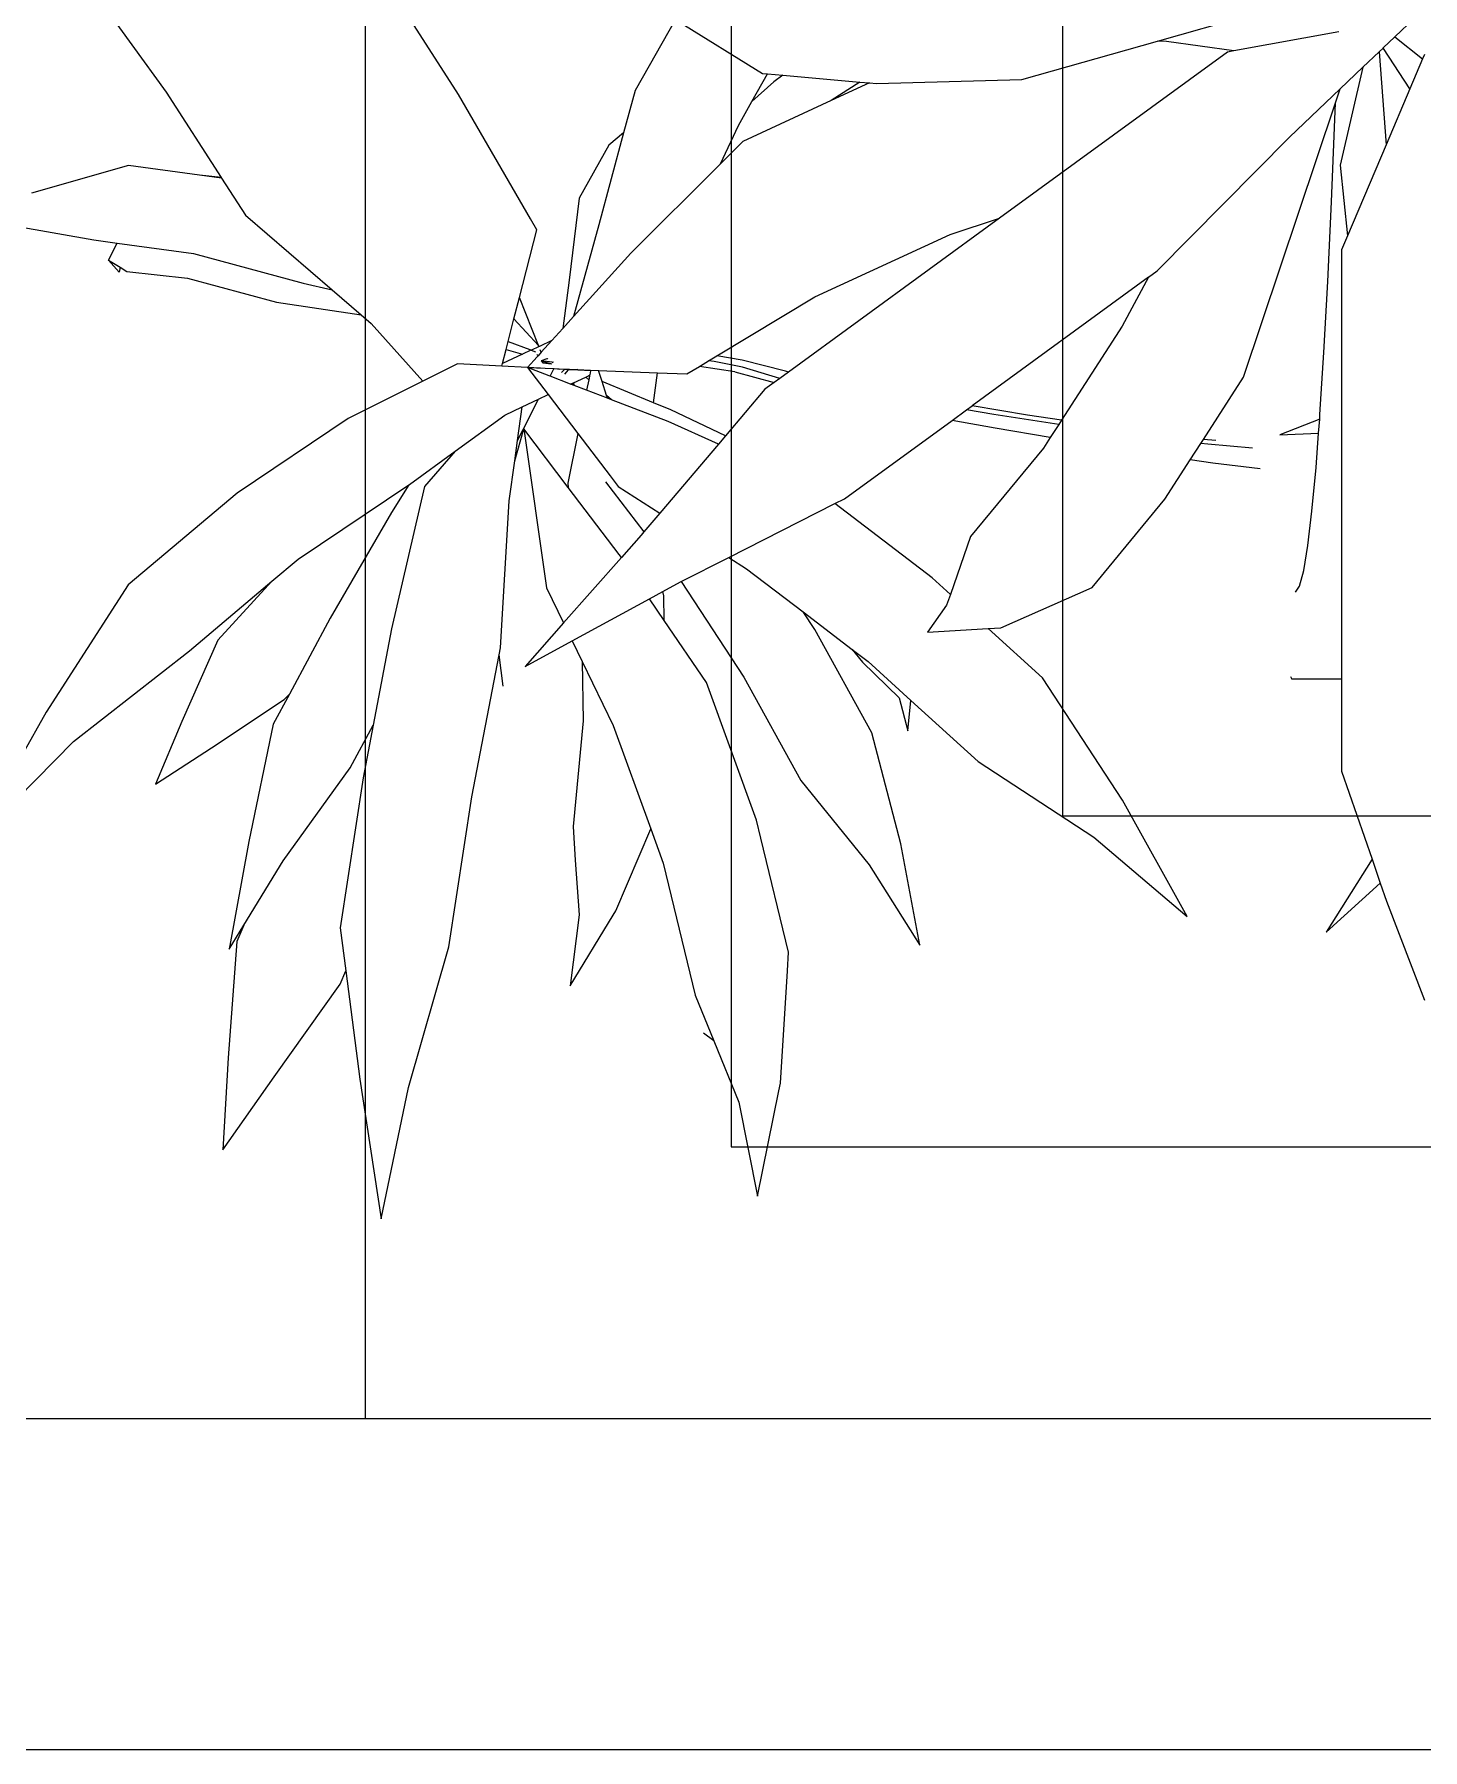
# Model space of a CAD drawing. Header units: metres. Extents: x -22 to 564, y 0 to 143.
# Drawn here: x 130.7161 to 130.9258, y 33.5751 to 33.8341 of the extents above; entities that cross this region are included whole.
import ezdxf
from ezdxf.enums import TextEntityAlignment as Align

# ---------------------------------------------------------------- set-up
doc = ezdxf.new("R2010")
doc.units = ezdxf.units.M
doc.layers.add('XREF 1N NEURO-ONCOLOGIA$0$HERRERIAS', color=1, linetype='Continuous', lineweight=18)
doc.layers.add('XREF 1N NEURO-ONCOLOGIA$0$MUROS DE TABLAROCA', color=150, linetype='Continuous', lineweight=13)
for name, color, linetype in [('XREF 1N NEURO-ONCOLOGIA$0$Mobiliario Fijo', 40, 'Continuous'), ('XREF 1N NEURO-ONCOLOGIA$0$MUROS BAJOS', 2, 'Continuous'), ('XREF 1N NEURO-ONCOLOGIA$0$TEX-MOB', 4, 'Continuous')]:
    doc.layers.add(name, color=color, linetype=linetype)
doc.styles.add('XREF 1N NEURO-ONCOLOGIA$0$HANDLET', font='romans.shx')

# ---------------------------------------------------------------- blocks, each defined once
blk = doc.blocks.new('XREF 1N NEURO-ONCOLOGIA$0$PLANTA CIRCULAR-02')
at = {"color": 72}
for p, q in [((-0.25179, 0.17367), (-0.24577, 0.21329)), ((-0.24577, 0.21329), (-0.23803, 0.17604)), ((-0.14427, 0.18025), (-0.13896, 0.20693)), ((-0.13896, 0.20693), (-0.1329, 0.177)), ((-0.29066, 0.19375), (-0.27613, 0.17302)), ((-0.28917, 0.16762), (-0.29066, 0.19375)), ((-0.15135, 0.16285), (-0.14427, 0.18025)), ((-0.23803, 0.17604), (-0.22651, 0.13608)), ((-0.1329, 0.177), (-0.13246, 0.17483)), ((-0.27613, 0.17302), (-0.25742, 0.14676)), ((-0.25581, 0.14293), (-0.25179, 0.17367)), ((-0.13246, 0.17483), (-0.13045, 0.14293)), ((-0.2867, 0.13462), (-0.28917, 0.16762)), ((-0.15664, 0.14984), (-0.15135, 0.16285)), ((0.03957, 0.12318), (0.0503, 0.15126)), ((-0.25742, 0.14676), (-0.25581, 0.14293)), ((-0.19213, 0.14717), (-0.17993, 0.12715)), ((-0.1896, 0.12706), (-0.19213, 0.14717)), ((-0.16571, 0.11237), (-0.15664, 0.14984)), ((-0.25741, 0.13075), (-0.25581, 0.14293)), ((-0.13045, 0.14293), (-0.13011, 0.13767)), ((-0.28891, 0.13674), (-0.28476, 0.12997)), ((-0.2833, 0.10621), (-0.28891, 0.13674)), ((-0.13011, 0.13767), (-0.13796, 0.10525)), ((-0.28476, 0.12997), (-0.2867, 0.13462)), ((-0.22651, 0.13608), (-0.22001, 0.09352)), ((-0.10724, 0.11289), (-0.09284, 0.13569)), ((-0.09284, 0.13569), (-0.09825, 0.1069)), ((0.02246, 0.13195), (0.03779, 0.11805)), ((0.03545, 0.11127), (0.02246, 0.13195)), ((-0.28476, 0.12997), (-0.27358, 0.11173)), ((-0.25091, 0.08819), (-0.25741, 0.13075)), ((-0.19066, 0.11152), (-0.1896, 0.12706)), ((-0.17993, 0.12715), (-0.17917, 0.1259)), ((-0.04346, 0.10501), (-0.01706, 0.12754)), ((-0.01706, 0.12754), (-0.03535, 0.09444)), ((-0.17917, 0.1259), (-0.16926, 0.10263)), ((0.03779, 0.11805), (0.03957, 0.12318)), ((0.03545, 0.11127), (0.03779, 0.11805)), ((-0.16926, 0.10263), (-0.16571, 0.11237)), ((-0.12667, 0.08886), (-0.10724, 0.11289)), ((-0.36204, 0.10721), (-0.3331, 0.0778)), ((-0.34083, 0.06946), (-0.36204, 0.10721)), ((-0.27358, 0.11173), (-0.25453, 0.08532)), ((-0.1913, 0.102), (-0.19066, 0.11152)), ((0.02681, 0.08627), (0.03545, 0.11127)), ((-0.27637, 0.07292), (-0.2833, 0.10621)), ((-0.17994, 0.07331), (-0.16926, 0.10263)), ((-0.13796, 0.10525), (-0.13919, 0.10019)), ((-0.09825, 0.1069), (-0.10649, 0.07541)), ((-0.07631, 0.08354), (-0.04346, 0.10501)), ((-0.18846, 0.07199), (-0.1913, 0.102)), ((-0.13919, 0.10019), (-0.15342, 0.06113)), ((-0.22001, 0.09352), (-0.2123, 0.05321)), ((-0.03535, 0.09444), (-0.05811, 0.0598)), ((-0.30982, 0.08997), (-0.2939, 0.07964)), ((-0.30231, 0.07211), (-0.30982, 0.08997)), ((-0.24803, 0.07317), (-0.25091, 0.08819)), ((-0.14287, 0.05953), (-0.12667, 0.08886)), ((-0.25453, 0.08532), (-0.24803, 0.07317)), ((-0.0954, 0.06619), (-0.07631, 0.08354)), ((0.02681, 0.0601), (0.02681, 0.08627)), ((-0.2939, 0.07964), (-0.27325, 0.06594)), ((-0.3331, 0.0778), (-0.30019, 0.05211)), ((-0.24281, 0.04587), (-0.24803, 0.07317)), ((-0.18871, 0.05511), (-0.17994, 0.07331)), ((-0.10649, 0.07541), (-0.12269, 0.04608)), ((-0.09875, 0.06542), (-0.09628, 0.07483)), ((-0.09628, 0.07483), (-0.0954, 0.06619)), ((-0.31755, 0.03338), (-0.34083, 0.06946)), ((-0.29213, 0.04903), (-0.30231, 0.07211)), ((-0.2718, 0.06437), (-0.27637, 0.07292)), ((-0.18871, 0.05511), (-0.18846, 0.07199)), ((-0.27325, 0.06594), (-0.2718, 0.06437)), ((-0.26025, 0.04278), (-0.2718, 0.06437)), ((-0.10918, 0.05534), (-0.09875, 0.06542)), ((-0.10756, 0.05513), (-0.0954, 0.06619)), ((-0.21113, 0.0621), (-0.2123, 0.05321)), ((-0.15342, 0.06113), (-0.16543, 0.04347)), ((-0.16063, 0.03244), (-0.14287, 0.05953)), ((-0.05811, 0.0598), (-0.07353, 0.04579)), ((0.0123, 0.05942), (0.01266, 0.0601)), ((0.02681, 0.0601), (0.01266, 0.0601)), ((0.02681, -0.06178), (0.02681, 0.0601)), ((-0.20489, 0.05654), (-0.19153, 0.04925)), ((-0.19398, 0.04418), (-0.20489, 0.05654)), ((-0.19153, 0.04925), (-0.18871, 0.05511)), ((-0.11204, 0.05171), (-0.10918, 0.05534)), ((-0.11204, 0.05171), (-0.10756, 0.05513)), ((-0.30019, 0.05211), (-0.27675, 0.03236)), ((-0.27675, 0.03236), (-0.29213, 0.04903)), ((-0.2123, 0.05321), (-0.21191, 0.0512)), ((-0.21191, 0.0512), (-0.2094, 0.00956)), ((-0.19153, 0.04925), (-0.16962, 0.0373)), ((-0.12598, 0.04106), (-0.11204, 0.05171)), ((-0.23342, 0.00542), (-0.24281, 0.04587)), ((-0.19879, 0.03419), (-0.19398, 0.04418)), ((-0.17757, 0.0256), (-0.19398, 0.04418)), ((-0.12269, 0.04608), (-0.12598, 0.04106)), ((-0.0907, 0.04679), (-0.07353, 0.04579)), ((-0.08527, 0.03914), (-0.0907, 0.04679)), ((-0.07353, 0.04579), (-0.06991, 0.04557)), ((-0.06991, 0.04557), (-0.044, 0.03413)), ((-0.24284, 0.01284), (-0.26025, 0.04278)), ((-0.16543, 0.04347), (-0.16962, 0.0373)), ((-0.16543, 0.04347), (-0.16553, 0.03647)), ((-0.14206, 0.02878), (-0.12598, 0.04106)), ((-0.08421, 0.03608), (-0.08527, 0.03914)), ((-0.20529, -0.01091), (-0.19879, 0.03419)), ((-0.16962, 0.0373), (-0.16586, 0.03524)), ((-0.16553, 0.03647), (-0.16586, 0.03524)), ((-0.16586, 0.03524), (-0.16188, 0.03307)), ((-0.08421, 0.03608), (-0.08937, 0.03139)), ((-0.0785, 0.01968), (-0.08421, 0.03608)), ((-0.044, 0.03413), (-0.02333, 0.009)), ((0.01372, 0.03542), (0.01491, 0.03372)), ((-0.28665, 0.00735), (-0.31755, 0.03338)), ((-0.27675, 0.03236), (-0.26929, 0.02608)), ((-0.16188, 0.03307), (-0.16063, 0.03244)), ((-0.16063, 0.03244), (-0.14708, 0.02557)), ((-0.08937, 0.03139), (-0.11697, 0.0103)), ((0.01491, 0.03372), (0.01609, 0.02933)), ((0.01609, 0.02933), (0.01725, 0.02224)), ((-0.26929, 0.02608), (-0.23787, 0.00496)), ((-0.17817, 0.02473), (-0.19264, 0.00572)), ((-0.17757, 0.0256), (-0.17817, 0.02473)), ((-0.17197, 0.01925), (-0.17757, 0.0256)), ((-0.14708, 0.02557), (-0.14206, 0.02878)), ((-0.14708, 0.02557), (-0.11697, 0.0103)), ((-0.05782, -0.00545), (-0.0785, 0.01968)), ((0.01725, 0.02224), (0.01841, 0.01248)), ((-0.18209, 0.00414), (-0.17121, 0.01835)), ((-0.17121, 0.01835), (-0.17197, 0.01925)), ((-0.16669, 0.01302), (-0.17121, 0.01835)), ((-0.23787, 0.00496), (-0.24284, 0.01284)), ((-0.17845, 0.00549), (-0.16669, 0.01302)), ((-0.15004, -0.00661), (-0.16669, 0.01302)), ((-0.11697, 0.0103), (-0.11422, 0.00891)), ((0.01841, 0.01248), (0.01956, 0.00008)), ((-0.2551, -0.01386), (-0.28665, 0.00735)), ((-0.23787, 0.00496), (-0.23774, 0.00487)), ((-0.23774, 0.00487), (-0.2248, -0.00454)), ((-0.2248, -0.00454), (-0.23342, 0.00542)), ((-0.2094, 0.00956), (-0.20784, -0.0018)), ((-0.19264, 0.00572), (-0.20529, -0.01091)), ((-0.19277, 0.00452), (-0.19264, 0.00572)), ((-0.18076, 0.00246), (-0.17845, 0.00549)), ((-0.11422, 0.00891), (-0.08375, -0.01331)), ((-0.02333, 0.009), (-0.01613, -0.00216)), ((-0.18994, -0.00958), (-0.19277, 0.00452)), ((-0.18994, -0.00958), (-0.18076, 0.00246)), ((0.00367, 0.00046), (-0.0097, -0.00122)), ((0.01956, 0.00008), (0.02028, -0.00965)), ((-0.2248, -0.00454), (-0.21062, -0.01484)), ((-0.20784, -0.0018), (-0.20704, -0.00765)), ((-0.20784, -0.0018), (-0.20529, -0.01091)), ((-0.0097, -0.00122), (-0.01613, -0.00216)), ((-0.01613, -0.00216), (-0.01314, -0.00679)), ((-0.20704, -0.00765), (-0.20547, -0.01074)), ((-0.20704, -0.00765), (-0.20574, -0.01714)), ((-0.19835, -0.02063), (-0.18994, -0.00958)), ((-0.15004, -0.00661), (-0.16431, -0.01296)), ((-0.14803, -0.00898), (-0.16359, -0.01629)), ((-0.14803, -0.00898), (-0.15004, -0.00661)), ((-0.13686, -0.02214), (-0.14803, -0.00898)), ((-0.05588, -0.00846), (-0.07146, -0.01111)), ((-0.05588, -0.00846), (-0.05782, -0.00545)), ((-0.05348, -0.01218), (-0.05588, -0.00846)), ((-0.01112, -0.00654), (-0.01314, -0.00679)), ((-0.01314, -0.00679), (-0.0124, -0.00794)), ((-0.00892, -0.00757), (-0.0124, -0.00794)), ((-0.0124, -0.00794), (-0.001, -0.02562)), ((0.0015, -0.00545), (-0.01112, -0.00654)), ((0.00928, -0.00925), (0.02028, -0.00965)), ((0.02059, -0.01371), (0.00928, -0.00925)), ((0.02028, -0.00965), (0.02059, -0.01371)), ((-0.23391, -0.02449), (-0.2551, -0.01386)), ((-0.20547, -0.01074), (-0.20109, -0.01933)), ((-0.20529, -0.01091), (-0.20547, -0.01074)), ((-0.16431, -0.01296), (-0.18043, -0.01916)), ((-0.07146, -0.01111), (-0.08375, -0.01331)), ((-0.08375, -0.01331), (-0.07962, -0.01632)), ((-0.05348, -0.01218), (-0.0719, -0.01503)), ((-0.05272, -0.01336), (-0.06234, -0.01483)), ((-0.05272, -0.01336), (-0.05348, -0.01218)), ((-0.0355, -0.04007), (-0.05272, -0.01336)), ((0.02059, -0.01371), (0.02068, -0.01495)), ((-0.21062, -0.01484), (-0.20574, -0.01714)), ((-0.20574, -0.01714), (-0.20109, -0.01933)), ((-0.20109, -0.01933), (-0.19835, -0.02063)), ((-0.16849, -0.01832), (-0.18306, -0.02438)), ((-0.18043, -0.01916), (-0.18179, -0.02038)), ((-0.18043, -0.01916), (-0.18155, -0.0196)), ((-0.16359, -0.01629), (-0.16849, -0.01832)), ((-0.16849, -0.01832), (-0.16737, -0.02682)), ((-0.0719, -0.01503), (-0.07962, -0.01632)), ((-0.07962, -0.01632), (-0.07807, -0.01746)), ((-0.06234, -0.01483), (-0.07807, -0.01746)), ((-0.02798, -0.05398), (-0.07807, -0.01746)), ((0.02068, -0.01495), (0.02179, -0.03257)), ((-0.20421, -0.02832), (-0.19835, -0.02063)), ((-0.19199, -0.02362), (-0.19778, -0.02585)), ((-0.19098, -0.02323), (-0.19199, -0.02362)), ((-0.19199, -0.02362), (-0.1915, -0.02385)), ((-0.1915, -0.02385), (-0.19098, -0.02323)), ((-0.1915, -0.02385), (-0.19118, -0.024)), ((-0.19118, -0.024), (-0.19094, -0.02321)), ((-0.19118, -0.024), (-0.18771, -0.02563)), ((-0.19094, -0.02321), (-0.19098, -0.02323)), ((-0.18746, -0.02187), (-0.19094, -0.02321)), ((-0.18155, -0.0196), (-0.18746, -0.02187)), ((-0.18686, -0.02487), (-0.18746, -0.02187)), ((-0.18179, -0.02038), (-0.18306, -0.02438)), ((-0.18155, -0.0196), (-0.18179, -0.02038)), ((-0.14535, -0.02713), (-0.13424, -0.02406)), ((-0.13424, -0.02406), (-0.13686, -0.02214)), ((-0.1326, -0.02525), (-0.13424, -0.02406)), ((-0.24857, -0.0408), (-0.23391, -0.02449)), ((-0.22412, -0.0294), (-0.23391, -0.02449)), ((-0.21153, -0.02872), (-0.22412, -0.0294)), ((-0.20421, -0.02832), (-0.21153, -0.02872)), ((-0.21153, -0.02872), (-0.21134, -0.02946)), ((-0.19807, -0.02596), (-0.20421, -0.02832)), ((-0.20421, -0.02832), (-0.19667, -0.02802)), ((-0.20056, -0.02812), (-0.20421, -0.02832)), ((-0.20146, -0.03137), (-0.20421, -0.02832)), ((-0.19778, -0.02585), (-0.19807, -0.02596)), ((-0.19778, -0.02585), (-0.19672, -0.02792)), ((-0.1957, -0.02786), (-0.19672, -0.02792)), ((-0.19672, -0.02792), (-0.19667, -0.02802)), ((-0.19667, -0.02802), (-0.19568, -0.02798)), ((-0.19524, -0.02784), (-0.1957, -0.02786)), ((-0.19568, -0.02798), (-0.1957, -0.02786)), ((-0.19568, -0.02798), (-0.19521, -0.02796)), ((-0.19524, -0.02784), (-0.1953, -0.02763)), ((-0.19521, -0.02796), (-0.19524, -0.02784)), ((-0.19521, -0.02796), (-0.19359, -0.02789)), ((-0.19453, -0.02692), (-0.19417, -0.02729)), ((-0.19417, -0.02729), (-0.19359, -0.02789)), ((-0.19367, -0.02642), (-0.19261, -0.02769)), ((-0.19359, -0.02789), (-0.19248, -0.02785)), ((-0.19229, -0.02768), (-0.19261, -0.02769)), ((-0.19261, -0.02769), (-0.19248, -0.02785)), ((-0.19248, -0.02785), (-0.19234, -0.02784)), ((-0.19234, -0.02784), (-0.19229, -0.02768)), ((-0.19234, -0.02784), (-0.1901, -0.02775)), ((-0.18987, -0.02754), (-0.19229, -0.02768)), ((-0.18987, -0.02754), (-0.1901, -0.02775)), ((-0.1901, -0.02775), (-0.18631, -0.02759)), ((-0.18636, -0.02735), (-0.18987, -0.02754)), ((-0.18686, -0.02487), (-0.18771, -0.02563)), ((-0.18771, -0.02563), (-0.18694, -0.026)), ((-0.18666, -0.02588), (-0.18694, -0.026)), ((-0.18694, -0.026), (-0.1866, -0.02616)), ((-0.18666, -0.02588), (-0.18686, -0.02487)), ((-0.1866, -0.02616), (-0.18666, -0.02588)), ((-0.1866, -0.02616), (-0.18649, -0.02621)), ((-0.18636, -0.02735), (-0.18658, -0.02625)), ((-0.18631, -0.02759), (-0.18636, -0.02735)), ((-0.18631, -0.02759), (-0.18404, -0.0275)), ((-0.18306, -0.02438), (-0.18404, -0.0275)), ((-0.18404, -0.0275), (-0.16737, -0.02682)), ((-0.16737, -0.02682), (-0.159, -0.02649)), ((-0.159, -0.02649), (-0.15541, -0.02865)), ((-0.14535, -0.02713), (-0.15541, -0.02865)), ((-0.15541, -0.02865), (-0.15511, -0.02883)), ((-0.15511, -0.02883), (-0.15285, -0.0302)), ((-0.14317, -0.02844), (-0.15124, -0.03001)), ((-0.13099, -0.02731), (-0.14327, -0.03042)), ((-0.1326, -0.02525), (-0.14317, -0.02844)), ((-0.13017, -0.02702), (-0.1326, -0.02525)), ((-0.13017, -0.02702), (-0.13099, -0.02731)), ((-0.07029, -0.07069), (-0.13017, -0.02702)), ((-0.001, -0.02562), (0.02509, -0.1035)), ((-0.21134, -0.02946), (-0.21032, -0.03341)), ((-0.20562, -0.03212), (-0.21134, -0.02946)), ((-0.21032, -0.03341), (-0.20562, -0.03212)), ((-0.21032, -0.03341), (-0.20973, -0.03571)), ((-0.20973, -0.03571), (-0.20359, -0.03344)), ((-0.20327, -0.03321), (-0.20562, -0.03212)), ((-0.20359, -0.03344), (-0.20327, -0.03321)), ((-0.20359, -0.03344), (-0.20314, -0.03327)), ((-0.20314, -0.03327), (-0.20327, -0.03321)), ((-0.20314, -0.03327), (-0.20193, -0.03282)), ((-0.20108, -0.03423), (-0.20309, -0.0333)), ((-0.20158, -0.03198), (-0.20128, -0.03177)), ((-0.20117, -0.03169), (-0.20146, -0.03137)), ((-0.20128, -0.03177), (-0.20117, -0.03169)), ((-0.20031, -0.03265), (-0.20117, -0.03169)), ((-0.20031, -0.03265), (-0.2006, -0.03338)), ((-0.20033, -0.03025), (-0.19737, -0.0294)), ((-0.20033, -0.03025), (-0.19981, -0.0296)), ((-0.1972, -0.02984), (-0.20033, -0.03025)), ((-0.19875, -0.03079), (-0.20033, -0.03025)), ((-0.19728, -0.03599), (-0.20031, -0.03265)), ((-0.19748, -0.0293), (-0.19981, -0.0296)), ((-0.19858, -0.03084), (-0.19875, -0.03079)), ((-0.19868, -0.03086), (-0.19875, -0.03079)), ((-0.19841, -0.0309), (-0.19858, -0.03084)), ((-0.1972, -0.02984), (-0.19706, -0.02967)), ((-0.1972, -0.02984), (-0.19684, -0.0299)), ((-0.15124, -0.03001), (-0.15285, -0.0302)), ((-0.15285, -0.0302), (-0.15051, -0.03161)), ((-0.14327, -0.03042), (-0.15051, -0.03161)), ((-0.15051, -0.03161), (-0.12272, -0.04835)), ((0.02179, -0.03257), (0.02287, -0.05273)), ((-0.20973, -0.03571), (-0.20807, -0.04213)), ((-0.20106, -0.03455), (-0.20807, -0.04213)), ((-0.20106, -0.03455), (-0.20651, -0.04819)), ((-0.20096, -0.03429), (-0.20108, -0.03423)), ((-0.20096, -0.03429), (-0.20106, -0.03455)), ((-0.20086, -0.03433), (-0.20106, -0.03455)), ((-0.20086, -0.03433), (-0.20096, -0.03429)), ((-0.19728, -0.03599), (-0.20086, -0.03433)), ((-0.1942, -0.03941), (-0.19728, -0.03599)), ((-0.27549, -0.04685), (-0.25141, -0.04325)), ((-0.2597, -0.05039), (-0.25141, -0.04325)), ((-0.25141, -0.04325), (-0.24857, -0.0408)), ((-0.20807, -0.04213), (-0.20651, -0.04819)), ((-0.19116, -0.04278), (-0.1942, -0.03941)), ((-0.19243, -0.05312), (-0.1942, -0.03941)), ((-0.17487, -0.06082), (-0.19116, -0.04278)), ((-0.18402, -0.06887), (-0.19116, -0.04278)), ((-0.02798, -0.05398), (-0.0355, -0.04007)), ((-0.30075, -0.05371), (-0.27549, -0.04685)), ((-0.20651, -0.04819), (-0.20155, -0.06743)), ((-0.12272, -0.04835), (-0.08429, -0.06607)), ((-0.29902, -0.06068), (-0.26791, -0.05225)), ((-0.28429, -0.07158), (-0.2597, -0.05039)), ((-0.26791, -0.05225), (-0.2597, -0.05039)), ((-0.18957, -0.07639), (-0.19243, -0.05312)), ((0.02287, -0.05273), (0.02393, -0.0754)), ((-0.32008, -0.05541), (-0.32314, -0.05877)), ((-0.32314, -0.05877), (-0.31981, -0.05678)), ((-0.31981, -0.05678), (-0.32008, -0.05541)), ((-0.31981, -0.05678), (-0.31789, -0.05563)), ((-0.31789, -0.05563), (-0.30075, -0.05371)), ((-0.02798, -0.05398), (-0.02554, -0.05576)), ((-0.02554, -0.05576), (0.01204, -0.09375)), ((-0.32314, -0.05877), (-0.32072, -0.06364)), ((-0.32072, -0.06364), (-0.29902, -0.06068)), ((-0.14949, -0.08617), (-0.17487, -0.06082)), ((0.02847, -0.06569), (0.02681, -0.06178)), ((-0.34938, -0.06841), (-0.32727, -0.06454)), ((-0.32727, -0.06454), (-0.32072, -0.06364)), ((-0.20155, -0.06743), (-0.20333, -0.0705)), ((-0.08429, -0.06607), (-0.07029, -0.07069)), ((0.02637, -0.08581), (0.02847, -0.06569)), ((0.03942, -0.09152), (0.02847, -0.06569)), ((-0.29106, -0.0821), (-0.28429, -0.07158)), ((-0.20333, -0.0705), (-0.2238, -0.10583)), ((-0.17696, -0.09495), (-0.18402, -0.06887)), ((-0.00556, -0.11789), (-0.07029, -0.07069)), ((-0.31742, -0.08571), (-0.34499, -0.07784)), ((-0.18119, -0.0914), (-0.18957, -0.07639)), ((0.02393, -0.0754), (0.02509, -0.1035)), ((-0.30676, -0.1065), (-0.29117, -0.08227)), ((-0.29106, -0.0821), (-0.29733, -0.08296)), ((-0.29117, -0.08227), (-0.29733, -0.08296)), ((-0.29117, -0.08227), (-0.29106, -0.0821)), ((-0.29733, -0.08296), (-0.31742, -0.08571)), ((-0.14313, -0.09252), (-0.14949, -0.08617)), ((-0.14949, -0.08617), (-0.14439, -0.09704)), ((0.03284, -0.11355), (0.02637, -0.08581)), ((-0.17696, -0.09495), (-0.18119, -0.0914)), ((-0.118, -0.1041), (-0.14313, -0.09252)), ((0.03749, -0.11798), (0.03942, -0.09152)), ((0.04616, -0.10741), (0.03942, -0.09152)), ((-0.17371, -0.10696), (-0.17696, -0.09495)), ((-0.14439, -0.09704), (-0.14055, -0.1038)), ((0.01204, -0.09375), (0.0264, -0.10742)), ((-0.32857, -0.13659), (-0.30676, -0.1065)), ((-0.2238, -0.10583), (-0.24626, -0.14075)), ((-0.16213, -0.12734), (-0.17371, -0.10696)), ((-0.14055, -0.1038), (-0.13608, -0.11167)), ((-0.13436, -0.10939), (-0.14055, -0.1038)), ((-0.10717, -0.1091), (-0.118, -0.1041)), ((-0.10988, -0.10934), (-0.118, -0.1041)), ((0.02509, -0.1035), (0.0264, -0.10742)), ((-0.16165, -0.12672), (-0.13758, -0.1118)), ((-0.13758, -0.1118), (-0.13608, -0.11167)), ((-0.13608, -0.11167), (-0.13176, -0.11129)), ((-0.13176, -0.11129), (-0.13436, -0.10939)), ((-0.13176, -0.11129), (-0.10988, -0.10934)), ((-0.10988, -0.10934), (-0.10717, -0.1091)), ((-0.10717, -0.1091), (-0.10516, -0.10892)), ((-0.10516, -0.10892), (-0.06398, -0.11004)), ((-0.06398, -0.11004), (-0.02541, -0.12098)), ((0.0264, -0.10742), (0.03284, -0.11355)), ((0.04616, -0.10741), (0.03868, -0.11886)), ((0.0498, -0.11599), (0.04616, -0.10741)), ((0.03284, -0.11355), (0.03749, -0.11798)), ((0.04194, -0.1222), (0.0498, -0.11599)), ((0.0503, -0.11718), (0.0498, -0.11599)), ((-0.02286, -0.12084), (-0.02541, -0.12098)), ((-0.02541, -0.12098), (0.00054, -0.12836)), ((-0.00376, -0.11822), (-0.02286, -0.12084)), ((-0.00376, -0.11822), (-0.00556, -0.11789)), ((0.026, -0.12362), (-0.00376, -0.11822)), ((0.03749, -0.11798), (0.03858, -0.11901)), ((0.03868, -0.11886), (0.03858, -0.11901)), ((0.03858, -0.11901), (0.03862, -0.11905)), ((0.03868, -0.11886), (0.03862, -0.11905)), ((0.03862, -0.11905), (0.04194, -0.1222)), ((0.04194, -0.1222), (0.04753, -0.12753))]:
    blk.add_line(p, q, dxfattribs=at)
at = {"color": 54}
blk.add_line((-0.15135, 0.16285), (-0.15424, 0.16063), dxfattribs=at)
blk = doc.blocks.new('XREF 1N NEURO-ONCOLOGIA')
at = {"layer": 'XREF 1N NEURO-ONCOLOGIA$0$HERRERIAS'}
blk.add_line((0.12393, 12.23765, 0), (0.12393, 14.63765, 0), dxfattribs=at)
at = {"layer": 'XREF 1N NEURO-ONCOLOGIA$0$Mobiliario Fijo', "transparency": 33554687, "elevation": 0}
for points in [[(0.215, 13.59549), (0.215, 13.04549), (0.765, 13.04549), (0.765, 13.59549)], [(0.265, 13.54549), (0.265, 13.09549), (0.715, 13.09549), (0.715, 13.54549)]]:
    blk.add_lwpolyline(points, close=True, dxfattribs=at)
at = {"layer": 'XREF 1N NEURO-ONCOLOGIA$0$MUROS BAJOS'}
blk.add_line((0.17393, 12.23765), (0.17393, 14.63765), dxfattribs=at)
at = {"layer": 'XREF 1N NEURO-ONCOLOGIA$0$MUROS DE TABLAROCA'}
blk.add_line((0.97393, 13.65076), (0.17393, 13.65076), dxfattribs=at)
at = {"color": 2, "xscale": -0.5320720665645394, "yscale": 0.5320720665645394, "zscale": 0.5320720665645394, "rotation": 90}
blk.add_blockref('XREF 1N NEURO-ONCOLOGIA$0$PLANTA CIRCULAR-02', (0.31762, 13.5176, 0), dxfattribs=at)
at = {"layer": 'XREF 1N NEURO-ONCOLOGIA$0$TEX-MOB', "style": 'XREF 1N NEURO-ONCOLOGIA$0$HANDLET'}
for p in [(1.70002, 4.58473, 0), (1.70735, 2.01378, 0)]:
    blk.add_attdef('234', text='', height=0.075, rotation=180, dxfattribs=at).set_placement(p, align=Align.MIDDLE_CENTER)

msp = doc.modelspace()

# ---------------------------------------------------------------- block references
at = {"rotation": 90}
msp.add_blockref('XREF 1N NEURO-ONCOLOGIA', (144.41686, 33.45112), dxfattribs=at)

doc.saveas('drawing.dxf')
